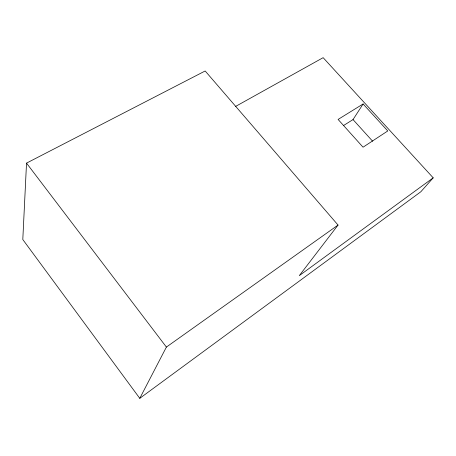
<?xml version="1.0" encoding="UTF-8"?>
<svg xmlns="http://www.w3.org/2000/svg" width="456" height="456" viewBox="0 0 456 456"><rect width="100%" height="100%" fill="white"/><g stroke="black" fill="none" stroke-linecap="round" stroke-linejoin="round"><path stroke-width="0.68" d="M433.2 177.834L299.284 275.641L338.044 225.059L205.171 70.982L26.522 163.123L22.8 239.531L139.775 398.333L420.837 191.759L433.2 177.834L323.144 57.667L235.695 106.368M139.775 398.333L166.394 347.073L338.044 225.059M343.465 125.577L353.029 119.58L363.101 103.974L387.777 130.952L363.05 147.197L338.095 119.438L363.101 103.974M353.029 119.58L372.609 141.212M26.522 163.123L166.394 347.073"/></g></svg>
